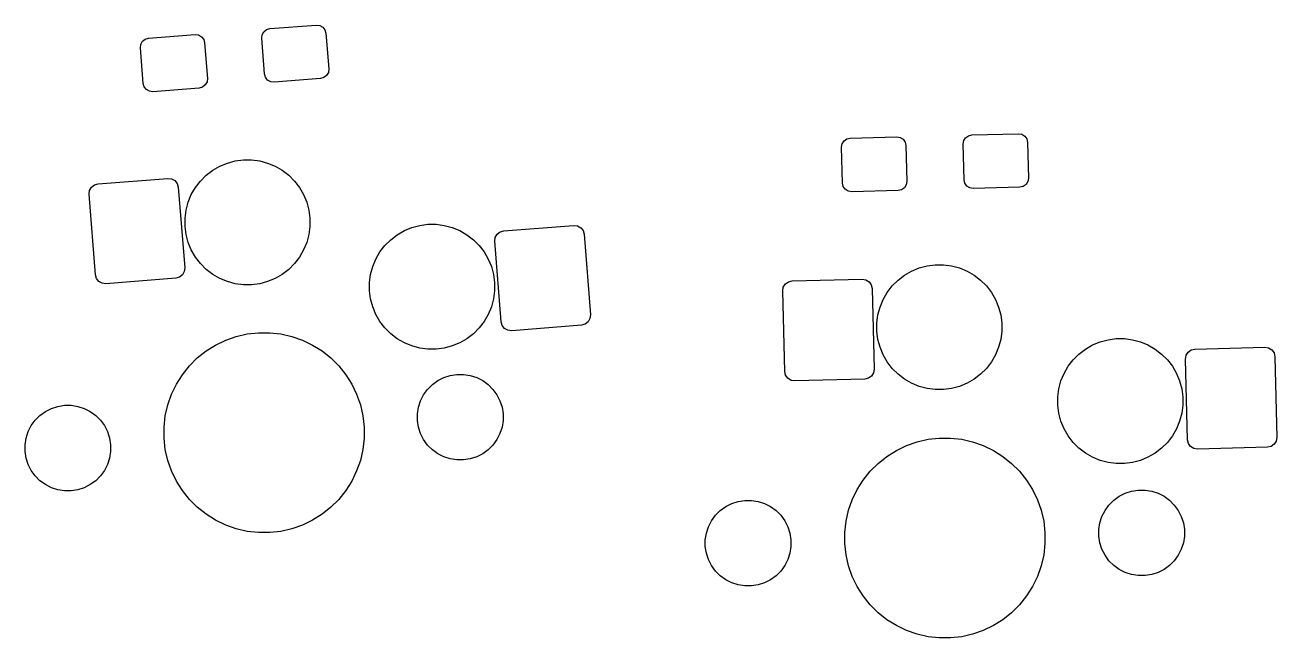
# Model space of a CAD drawing. Extents: x -173 to 103, y -39 to 59.
# Drawn here: x 10.39 to 45.37, y 13.15 to 30.3 of the extents above; entities that cross this region are included whole.
import ezdxf

# ---------------------------------------------------------------- set-up
doc = ezdxf.new("R2010")
doc.units = 0
doc.layers.add('BLACK', color=7, linetype='CONTINUOUS')

msp = doc.modelspace()

# ---------------------------------------------------------------- linework, layer by layer
at = {"layer": 'BLACK', "linetype": 'CONTINUOUS'}
for p, q in [((17.015885, 30.023274), (17.063547, 30.108382)), ((17.063547, 30.108382), (17.140151, 30.168771)), ((17.140151, 30.168771), (17.234034, 30.195249)), ((17.234034, 30.195249), (18.530027, 30.297245)), ((18.530027, 30.297245), (18.626896, 30.28578)), ((18.626896, 30.28578), (18.712004, 30.238118)), ((18.712004, 30.238118), (18.772393, 30.161514)), ((18.772393, 30.161514), (18.798871, 30.067631)), ((13.614902, 29.659644), (13.626367, 29.756514)), ((13.626367, 29.756514), (13.674029, 29.841622)), ((13.674029, 29.841622), (13.750633, 29.902011)), ((13.750633, 29.902011), (13.844516, 29.928489)), ((13.844516, 29.928489), (15.140509, 30.030485)), ((15.140509, 30.030485), (15.237378, 30.01902)), ((15.237378, 30.01902), (15.322486, 29.971358)), ((15.322486, 29.971358), (15.382875, 29.894754)), ((15.382875, 29.894754), (15.409353, 29.800871)), ((15.409353, 29.800871), (15.487812, 28.803954)), ((17.00442, 29.926404), (17.015885, 30.023274)), ((17.082879, 28.929487), (17.00442, 29.926404)), ((18.798871, 30.067631), (18.87733, 29.070714)), ((13.693361, 28.662727), (13.614902, 29.659644)), ((18.87733, 29.070714), (18.865865, 28.973844)), ((15.476347, 28.707084), (15.428685, 28.621976)), ((15.487812, 28.803954), (15.476347, 28.707084)), ((17.109357, 28.835604), (17.082879, 28.929487)), ((17.169746, 28.759), (17.109357, 28.835604)), ((17.254854, 28.711338), (17.169746, 28.759)), ((17.351723, 28.699873), (17.254854, 28.711338)), ((18.647716, 28.801869), (17.351723, 28.699873)), ((18.741599, 28.828347), (18.647716, 28.801869)), ((18.818203, 28.888736), (18.741599, 28.828347)), ((18.865865, 28.973844), (18.818203, 28.888736)), ((13.719839, 28.568844), (13.693361, 28.662727)), ((13.780228, 28.49224), (13.719839, 28.568844)), ((13.865336, 28.444578), (13.780228, 28.49224)), ((13.962205, 28.433113), (13.865336, 28.444578)), ((15.258198, 28.535109), (13.962205, 28.433113)), ((15.352081, 28.561587), (15.258198, 28.535109)), ((15.428685, 28.621976), (15.352081, 28.561587)), ((33.207802, 26.878489), (33.224321, 26.974626)), ((33.224321, 26.974626), (33.276372, 27.057123)), ((33.276372, 27.057123), (33.356032, 27.11342)), ((33.356032, 27.11342), (33.451172, 27.134948)), ((33.451172, 27.134948), (34.750727, 27.168978)), ((34.750727, 27.168978), (34.846863, 27.152459)), ((34.846863, 27.152459), (34.92936, 27.100408)), ((34.92936, 27.100408), (34.985657, 27.020748)), ((34.985657, 27.020748), (35.007185, 26.925608)), ((36.606636, 26.967491), (36.623155, 27.063628)), ((36.632813, 25.967834), (36.606636, 26.967491)), ((36.623155, 27.063628), (36.675206, 27.146125)), ((36.675206, 27.146125), (36.754866, 27.202422)), ((36.754866, 27.202422), (36.850006, 27.22395)), ((36.850006, 27.22395), (38.149561, 27.25798)), ((38.149561, 27.25798), (38.245697, 27.241461)), ((38.245697, 27.241461), (38.328194, 27.18941)), ((38.328194, 27.18941), (38.384491, 27.10975)), ((38.384491, 27.10975), (38.406019, 27.01461)), ((38.406019, 27.01461), (38.432196, 26.014953)), ((33.233979, 25.878832), (33.207802, 26.878489)), ((35.007185, 26.925608), (35.033362, 25.925951)), ((15.634779, 26.234431), (15.833022, 26.348886)), ((15.833022, 26.348886), (16.044508, 26.436487)), ((16.044508, 26.436487), (16.265619, 26.495733)), ((16.265619, 26.495733), (16.492572, 26.525612)), ((16.492572, 26.525612), (16.721482, 26.525612)), ((16.721482, 26.525612), (16.948435, 26.495733)), ((16.948435, 26.495733), (17.169546, 26.436487)), ((17.169546, 26.436487), (17.381032, 26.348886)), ((17.381032, 26.348886), (17.579275, 26.234431)), ((12.431497, 25.855066), (14.381987, 26.008574)), ((14.381987, 26.008574), (14.487279, 25.996111)), ((14.487279, 25.996111), (14.579787, 25.944304)), ((14.579787, 25.944304), (14.645428, 25.861039)), ((15.151955, 25.751607), (15.291307, 25.933214)), ((15.291307, 25.933214), (15.453172, 26.095079)), ((15.453172, 26.095079), (15.634779, 26.234431)), ((17.579275, 26.234431), (17.760882, 26.095079)), ((17.760882, 26.095079), (17.922747, 25.933214)), ((17.922747, 25.933214), (18.062099, 25.751607)), ((35.033362, 25.925951), (35.016843, 25.829814)), ((36.654341, 25.872694), (36.632813, 25.967834)), ((38.415677, 25.918816), (38.363626, 25.836319)), ((38.432196, 26.014953), (38.415677, 25.918816)), ((12.181915, 25.562845), (12.194377, 25.668137)), ((12.358961, 23.31328), (12.181915, 25.562845)), ((12.194377, 25.668137), (12.246185, 25.760645)), ((12.246185, 25.760645), (12.329449, 25.826287)), ((12.329449, 25.826287), (12.431497, 25.855066)), ((14.645428, 25.861039), (14.674207, 25.758992)), ((14.674207, 25.758992), (14.851253, 23.509427)), ((14.949899, 25.341878), (15.0375, 25.553364)), ((15.0375, 25.553364), (15.151955, 25.751607)), ((18.062099, 25.751607), (18.176554, 25.553364)), ((18.176554, 25.553364), (18.264155, 25.341878)), ((33.255507, 25.783692), (33.233979, 25.878832)), ((33.311804, 25.704032), (33.255507, 25.783692)), ((33.394301, 25.651981), (33.311804, 25.704032)), ((33.490437, 25.635462), (33.394301, 25.651981)), ((34.789992, 25.669492), (33.490437, 25.635462)), ((34.885132, 25.69102), (34.789992, 25.669492)), ((34.964792, 25.747317), (34.885132, 25.69102)), ((35.016843, 25.829814), (34.964792, 25.747317)), ((36.710638, 25.793034), (36.654341, 25.872694)), ((36.793135, 25.740983), (36.710638, 25.793034)), ((36.889271, 25.724464), (36.793135, 25.740983)), ((38.188826, 25.758494), (36.889271, 25.724464)), ((38.283966, 25.780022), (38.188826, 25.758494)), ((38.363626, 25.836319), (38.283966, 25.780022)), ((14.890653, 25.120767), (14.949899, 25.341878)), ((18.264155, 25.341878), (18.323401, 25.120767)), ((14.860774, 24.893814), (14.890653, 25.120767)), ((14.860774, 24.664904), (14.860774, 24.893814)), ((18.323401, 25.120767), (18.35328, 24.893814)), ((18.35328, 24.893814), (18.35328, 24.664904)), ((14.890653, 24.437951), (14.860774, 24.664904)), ((18.35328, 24.664904), (18.323401, 24.437951)), ((20.791976, 24.433509), (20.990219, 24.547964)), ((20.990219, 24.547964), (21.201705, 24.635565)), ((21.201705, 24.635565), (21.422816, 24.694811)), ((21.422816, 24.694811), (21.649769, 24.72469)), ((21.649769, 24.72469), (21.878679, 24.72469)), ((21.878679, 24.72469), (22.105632, 24.694811)), ((22.105632, 24.694811), (22.326743, 24.635565)), ((22.326743, 24.635565), (22.538229, 24.547964)), ((22.538229, 24.547964), (22.736472, 24.433509)), ((23.584269, 24.446169), (23.667533, 24.511811)), ((23.667533, 24.511811), (23.769581, 24.54059)), ((23.769581, 24.54059), (25.720071, 24.694098)), ((25.720071, 24.694098), (25.825363, 24.681635)), ((25.825363, 24.681635), (25.917871, 24.629828)), ((25.917871, 24.629828), (25.983512, 24.546563)), ((25.983512, 24.546563), (26.012291, 24.444516)), ((14.949899, 24.21684), (14.890653, 24.437951)), ((15.0375, 24.005354), (14.949899, 24.21684)), ((18.264155, 24.21684), (18.176554, 24.005354)), ((18.323401, 24.437951), (18.264155, 24.21684)), ((20.448504, 24.132292), (20.610369, 24.294157)), ((20.610369, 24.294157), (20.791976, 24.433509)), ((22.736472, 24.433509), (22.918079, 24.294157)), ((22.918079, 24.294157), (23.079944, 24.132292)), ((23.519999, 24.248369), (23.532461, 24.353661)), ((23.697045, 21.998804), (23.519999, 24.248369)), ((23.532461, 24.353661), (23.584269, 24.446169)), ((26.012291, 24.444516), (26.189337, 22.194951)), ((15.151955, 23.807111), (15.0375, 24.005354)), ((15.291307, 23.625504), (15.151955, 23.807111)), ((18.062099, 23.807111), (17.922747, 23.625504)), ((18.176554, 24.005354), (18.062099, 23.807111)), ((20.194697, 23.752442), (20.309152, 23.950685)), ((20.309152, 23.950685), (20.448504, 24.132292)), ((23.079944, 24.132292), (23.219296, 23.950685)), ((23.219296, 23.950685), (23.333751, 23.752442)), ((14.851253, 23.509427), (14.838791, 23.404135)), ((15.453172, 23.463639), (15.291307, 23.625504)), ((15.634779, 23.324287), (15.453172, 23.463639)), ((17.760882, 23.463639), (17.579275, 23.324287)), ((17.922747, 23.625504), (17.760882, 23.463639)), ((20.04785, 23.319845), (20.107096, 23.540956)), ((20.107096, 23.540956), (20.194697, 23.752442)), ((23.333751, 23.752442), (23.421352, 23.540956)), ((23.421352, 23.540956), (23.480598, 23.319845)), ((35.166389, 23.417823), (35.377875, 23.505424)), ((35.377875, 23.505424), (35.598986, 23.56467)), ((35.598986, 23.56467), (35.825939, 23.594549)), ((35.825939, 23.594549), (36.054849, 23.594549)), ((36.054849, 23.594549), (36.281802, 23.56467)), ((36.281802, 23.56467), (36.502913, 23.505424)), ((36.502913, 23.505424), (36.714399, 23.417823)), ((12.38774, 23.211233), (12.358961, 23.31328)), ((12.453381, 23.127968), (12.38774, 23.211233)), ((12.545889, 23.076161), (12.453381, 23.127968)), ((14.601671, 23.217206), (12.651181, 23.063698)), ((14.703719, 23.245985), (14.601671, 23.217206)), ((14.786983, 23.311627), (14.703719, 23.245985)), ((14.838791, 23.404135), (14.786983, 23.311627)), ((15.833022, 23.209832), (15.634779, 23.324287)), ((16.044508, 23.122231), (15.833022, 23.209832)), ((16.265619, 23.062985), (16.044508, 23.122231)), ((17.169546, 23.122231), (16.948435, 23.062985)), ((17.381032, 23.209832), (17.169546, 23.122231)), ((17.579275, 23.324287), (17.381032, 23.209832)), ((20.017971, 23.092892), (20.04785, 23.319845)), ((20.017971, 22.863982), (20.017971, 23.092892)), ((23.480598, 23.319845), (23.510477, 23.092892)), ((23.510477, 23.092892), (23.510477, 22.863982)), ((31.636884, 23.056467), (31.72347, 23.11766)), ((31.72347, 23.11766), (31.826884, 23.141059)), ((31.826884, 23.141059), (33.782734, 23.192276)), ((33.782734, 23.192276), (33.88723, 23.17432)), ((33.88723, 23.17432), (33.9769, 23.117742)), ((33.9769, 23.117742), (34.038093, 23.031156)), ((34.624674, 23.002151), (34.786539, 23.164016)), ((34.786539, 23.164016), (34.968146, 23.303368)), ((34.968146, 23.303368), (35.166389, 23.417823)), ((36.714399, 23.417823), (36.912642, 23.303368)), ((36.912642, 23.303368), (37.094249, 23.164016)), ((37.094249, 23.164016), (37.256114, 23.002151)), ((12.651181, 23.063698), (12.545889, 23.076161)), ((16.492572, 23.033106), (16.265619, 23.062985)), ((16.721482, 23.033106), (16.492572, 23.033106)), ((16.948435, 23.062985), (16.721482, 23.033106)), ((20.04785, 22.637029), (20.017971, 22.863982)), ((23.510477, 22.863982), (23.480598, 22.637029)), ((31.56235, 22.862301), (31.580306, 22.966797)), ((31.62142, 20.606553), (31.56235, 22.862301)), ((31.580306, 22.966797), (31.636884, 23.056467)), ((34.038093, 23.031156), (34.061492, 22.927743)), ((34.061492, 22.927743), (34.120562, 20.671995)), ((34.370867, 22.622301), (34.485322, 22.820544)), ((34.485322, 22.820544), (34.624674, 23.002151)), ((37.256114, 23.002151), (37.395466, 22.820544)), ((37.395466, 22.820544), (37.509921, 22.622301)), ((20.107096, 22.415918), (20.04785, 22.637029)), ((20.194697, 22.204432), (20.107096, 22.415918)), ((23.421352, 22.415918), (23.333751, 22.204432)), ((23.480598, 22.637029), (23.421352, 22.415918)), ((34.22402, 22.189704), (34.283266, 22.410815)), ((34.283266, 22.410815), (34.370867, 22.622301)), ((37.509921, 22.622301), (37.597522, 22.410815)), ((37.597522, 22.410815), (37.656768, 22.189704)), ((20.309152, 22.006189), (20.194697, 22.204432)), ((23.333751, 22.204432), (23.219296, 22.006189)), ((26.176875, 22.089659), (26.125067, 21.997151)), ((26.189337, 22.194951), (26.176875, 22.089659)), ((34.194141, 21.962751), (34.22402, 22.189704)), ((37.656768, 22.189704), (37.686647, 21.962751)), ((16.600919, 21.657986), (16.912939, 21.693142)), ((16.912939, 21.693142), (17.226933, 21.693142)), ((17.226933, 21.693142), (17.538953, 21.657986)), ((20.448504, 21.824582), (20.309152, 22.006189)), ((20.610369, 21.662717), (20.448504, 21.824582)), ((23.079944, 21.824582), (22.918079, 21.662717)), ((23.219296, 22.006189), (23.079944, 21.824582)), ((23.725824, 21.896757), (23.697045, 21.998804)), ((23.791465, 21.813492), (23.725824, 21.896757)), ((23.883973, 21.761685), (23.791465, 21.813492)), ((23.989265, 21.749222), (23.883973, 21.761685)), ((25.939755, 21.90273), (23.989265, 21.749222)), ((26.041803, 21.931509), (25.939755, 21.90273)), ((26.125067, 21.997151), (26.041803, 21.931509)), ((34.194141, 21.733841), (34.194141, 21.962751)), ((34.22402, 21.506888), (34.194141, 21.733841)), ((37.686647, 21.733841), (37.656768, 21.506888)), ((37.686647, 21.962751), (37.686647, 21.733841)), ((15.449656, 21.181117), (15.715523, 21.348173)), ((15.715523, 21.348173), (15.998422, 21.48441)), ((15.998422, 21.48441), (16.294797, 21.588116)), ((16.294797, 21.588116), (16.600919, 21.657986)), ((17.538953, 21.657986), (17.845075, 21.588116)), ((17.845075, 21.588116), (18.14145, 21.48441)), ((18.14145, 21.48441), (18.424349, 21.348173)), ((18.424349, 21.348173), (18.690216, 21.181117)), ((20.791976, 21.523365), (20.610369, 21.662717)), ((20.990219, 21.40891), (20.791976, 21.523365)), ((21.201705, 21.321309), (20.990219, 21.40891)), ((22.538229, 21.40891), (22.326743, 21.321309)), ((22.736472, 21.523365), (22.538229, 21.40891)), ((22.918079, 21.662717), (22.736472, 21.523365)), ((34.283266, 21.285777), (34.22402, 21.506888)), ((37.656768, 21.506888), (37.597522, 21.285777)), ((40.024022, 21.235007), (40.222265, 21.349462)), ((40.222265, 21.349462), (40.433751, 21.437063)), ((40.433751, 21.437063), (40.654862, 21.496309)), ((40.654862, 21.496309), (40.881815, 21.526188)), ((40.881815, 21.526188), (41.110725, 21.526188)), ((41.110725, 21.526188), (41.337678, 21.496309)), ((41.337678, 21.496309), (41.558789, 21.437063)), ((41.558789, 21.437063), (41.770275, 21.349462)), ((41.770275, 21.349462), (41.968518, 21.235007)), ((15.204166, 20.985345), (15.449656, 21.181117)), ((18.690216, 21.181117), (18.935706, 20.985345)), ((21.422816, 21.262063), (21.201705, 21.321309)), ((21.649769, 21.232184), (21.422816, 21.262063)), ((21.878679, 21.232184), (21.649769, 21.232184)), ((22.105632, 21.262063), (21.878679, 21.232184)), ((22.326743, 21.321309), (22.105632, 21.262063)), ((34.370867, 21.074291), (34.283266, 21.285777)), ((34.485322, 20.876048), (34.370867, 21.074291)), ((37.509921, 21.074291), (37.395466, 20.876048)), ((37.597522, 21.285777), (37.509921, 21.074291)), ((39.68055, 20.93379), (39.842415, 21.095655)), ((39.842415, 21.095655), (40.024022, 21.235007)), ((41.968518, 21.235007), (42.150125, 21.095655)), ((42.150125, 21.095655), (42.31199, 20.93379)), ((42.816102, 20.956236), (42.834058, 21.060732)), ((42.834058, 21.060732), (42.890636, 21.150402)), ((42.890636, 21.150402), (42.977222, 21.211595)), ((42.977222, 21.211595), (43.080636, 21.234994)), ((43.080636, 21.234994), (45.036486, 21.286211)), ((45.036486, 21.286211), (45.140982, 21.268255)), ((45.140982, 21.268255), (45.230652, 21.211677)), ((45.230652, 21.211677), (45.291845, 21.125091)), ((45.291845, 21.125091), (45.315244, 21.021678)), ((45.315244, 21.021678), (45.374314, 18.76593)), ((14.786366, 20.517827), (14.982138, 20.763317)), ((14.982138, 20.763317), (15.204166, 20.985345)), ((18.935706, 20.985345), (19.157734, 20.763317)), ((19.157734, 20.763317), (19.353506, 20.517827)), ((34.120562, 20.671995), (34.102606, 20.567499)), ((34.624674, 20.694441), (34.485322, 20.876048)), ((34.786539, 20.532576), (34.624674, 20.694441)), ((37.256114, 20.694441), (37.094249, 20.532576)), ((37.395466, 20.876048), (37.256114, 20.694441)), ((39.426743, 20.55394), (39.541198, 20.752183)), ((39.541198, 20.752183), (39.68055, 20.93379)), ((42.31199, 20.93379), (42.451342, 20.752183)), ((42.451342, 20.752183), (42.565797, 20.55394)), ((42.875172, 18.700488), (42.816102, 20.956236)), ((14.61931, 20.25196), (14.786366, 20.517827)), ((19.353506, 20.517827), (19.520562, 20.25196)), ((21.773643, 20.241559), (21.925983, 20.35224)), ((21.925983, 20.35224), (22.093761, 20.437727)), ((22.093761, 20.437727), (22.272847, 20.495916)), ((22.272847, 20.495916), (22.45883, 20.525373)), ((22.45883, 20.525373), (22.647132, 20.525373)), ((22.647132, 20.525373), (22.833115, 20.495916)), ((22.833115, 20.495916), (23.012201, 20.437727)), ((23.012201, 20.437727), (23.179979, 20.35224)), ((23.179979, 20.35224), (23.332319, 20.241559)), ((31.644819, 20.50314), (31.62142, 20.606553)), ((31.706012, 20.416554), (31.644819, 20.50314)), ((31.795682, 20.359976), (31.706012, 20.416554)), ((31.900178, 20.34202), (31.795682, 20.359976)), ((33.856028, 20.393237), (31.900178, 20.34202)), ((33.959442, 20.416636), (33.856028, 20.393237)), ((34.046028, 20.477829), (33.959442, 20.416636)), ((34.102606, 20.567499), (34.046028, 20.477829)), ((34.968146, 20.393224), (34.786539, 20.532576)), ((35.166389, 20.278769), (34.968146, 20.393224)), ((36.912642, 20.393224), (36.714399, 20.278769)), ((37.094249, 20.532576), (36.912642, 20.393224)), ((39.279896, 20.121343), (39.339142, 20.342454)), ((39.339142, 20.342454), (39.426743, 20.55394)), ((42.565797, 20.55394), (42.653398, 20.342454)), ((42.653398, 20.342454), (42.712644, 20.121343)), ((14.379367, 19.672686), (14.483073, 19.969061)), ((14.483073, 19.969061), (14.61931, 20.25196)), ((19.520562, 20.25196), (19.656799, 19.969061)), ((19.656799, 19.969061), (19.760505, 19.672686)), ((21.444326, 19.788292), (21.529813, 19.95607)), ((21.529813, 19.95607), (21.640494, 20.10841)), ((21.640494, 20.10841), (21.773643, 20.241559)), ((23.332319, 20.241559), (23.465468, 20.10841)), ((23.465468, 20.10841), (23.576149, 19.95607)), ((23.576149, 19.95607), (23.661636, 19.788292)), ((35.377875, 20.191168), (35.166389, 20.278769)), ((35.598986, 20.131922), (35.377875, 20.191168)), ((35.825939, 20.102043), (35.598986, 20.131922)), ((36.054849, 20.102043), (35.825939, 20.102043)), ((36.281802, 20.131922), (36.054849, 20.102043)), ((36.502913, 20.191168), (36.281802, 20.131922)), ((36.714399, 20.278769), (36.502913, 20.191168)), ((39.250017, 19.89439), (39.279896, 20.121343)), ((42.712644, 20.121343), (42.742523, 19.89439)), ((11.127671, 19.574677), (11.306757, 19.632866)), ((11.306757, 19.632866), (11.49274, 19.662323)), ((11.49274, 19.662323), (11.681042, 19.662323)), ((11.681042, 19.662323), (11.867025, 19.632866)), ((11.867025, 19.632866), (12.046111, 19.574677)), ((14.309497, 19.366564), (14.379367, 19.672686)), ((19.760505, 19.672686), (19.830375, 19.366564)), ((21.35668, 19.423223), (21.386137, 19.609206)), ((21.386137, 19.609206), (21.444326, 19.788292)), ((23.661636, 19.788292), (23.719825, 19.609206)), ((23.719825, 19.609206), (23.749282, 19.423223)), ((39.250017, 19.66548), (39.250017, 19.89439)), ((39.279896, 19.438527), (39.250017, 19.66548)), ((42.742523, 19.66548), (42.712644, 19.438527)), ((42.742523, 19.89439), (42.742523, 19.66548)), ((10.563723, 19.09302), (10.674404, 19.24536)), ((10.674404, 19.24536), (10.807553, 19.378509)), ((10.807553, 19.378509), (10.959893, 19.48919)), ((10.959893, 19.48919), (11.127671, 19.574677)), ((12.046111, 19.574677), (12.213889, 19.48919)), ((12.213889, 19.48919), (12.366229, 19.378509)), ((12.366229, 19.378509), (12.499378, 19.24536)), ((12.499378, 19.24536), (12.610059, 19.09302)), ((14.274341, 19.054544), (14.309497, 19.366564)), ((19.830375, 19.366564), (19.865531, 19.054544)), ((21.35668, 19.234921), (21.35668, 19.423223)), ((23.749282, 19.423223), (23.749282, 19.234921)), ((39.339142, 19.217416), (39.279896, 19.438527)), ((42.712644, 19.438527), (42.653398, 19.217416)), ((10.420047, 18.746156), (10.478236, 18.925242)), ((10.478236, 18.925242), (10.563723, 19.09302)), ((12.610059, 19.09302), (12.695546, 18.925242)), ((12.695546, 18.925242), (12.753735, 18.746156)), ((14.274341, 18.74055), (14.274341, 19.054544)), ((19.865531, 19.054544), (19.865531, 18.74055)), ((21.386137, 19.048938), (21.35668, 19.234921)), ((21.444326, 18.869852), (21.386137, 19.048938)), ((23.719825, 19.048938), (23.661636, 18.869852)), ((23.749282, 19.234921), (23.719825, 19.048938)), ((39.426743, 19.00593), (39.339142, 19.217416)), ((39.541198, 18.807687), (39.426743, 19.00593)), ((42.565797, 19.00593), (42.451342, 18.807687)), ((42.653398, 19.217416), (42.565797, 19.00593)), ((10.39059, 18.560173), (10.420047, 18.746156)), ((10.39059, 18.371871), (10.39059, 18.560173)), ((12.753735, 18.746156), (12.783192, 18.560173)), ((12.783192, 18.560173), (12.783192, 18.371871)), ((14.309497, 18.42853), (14.274341, 18.74055)), ((19.865531, 18.74055), (19.830375, 18.42853)), ((21.529813, 18.702074), (21.444326, 18.869852)), ((21.640494, 18.549734), (21.529813, 18.702074)), ((21.773643, 18.416585), (21.640494, 18.549734)), ((23.465468, 18.549734), (23.332319, 18.416585)), ((23.576149, 18.702074), (23.465468, 18.549734)), ((23.661636, 18.869852), (23.576149, 18.702074)), ((35.023324, 18.537181), (35.319699, 18.640887)), ((35.319699, 18.640887), (35.625821, 18.710757)), ((35.625821, 18.710757), (35.937841, 18.745913)), ((35.937841, 18.745913), (36.251835, 18.745913)), ((36.251835, 18.745913), (36.563855, 18.710757)), ((36.563855, 18.710757), (36.869977, 18.640887)), ((36.869977, 18.640887), (37.166352, 18.537181)), ((39.68055, 18.62608), (39.541198, 18.807687)), ((39.842415, 18.464215), (39.68055, 18.62608)), ((42.31199, 18.62608), (42.150125, 18.464215)), ((42.451342, 18.807687), (42.31199, 18.62608)), ((42.898571, 18.597075), (42.875172, 18.700488)), ((42.959764, 18.510489), (42.898571, 18.597075)), ((45.29978, 18.571764), (45.213194, 18.510571)), ((45.356358, 18.661434), (45.29978, 18.571764)), ((45.374314, 18.76593), (45.356358, 18.661434)), ((10.420047, 18.185888), (10.39059, 18.371871)), ((12.783192, 18.371871), (12.753735, 18.185888)), ((14.379367, 18.122408), (14.309497, 18.42853)), ((19.830375, 18.42853), (19.760505, 18.122408)), ((21.925983, 18.305904), (21.773643, 18.416585)), ((22.093761, 18.220417), (21.925983, 18.305904)), ((22.272847, 18.162228), (22.093761, 18.220417)), ((23.012201, 18.220417), (22.833115, 18.162228)), ((23.179979, 18.305904), (23.012201, 18.220417)), ((23.332319, 18.416585), (23.179979, 18.305904)), ((34.229068, 18.038116), (34.474558, 18.233888)), ((34.474558, 18.233888), (34.740425, 18.400944)), ((34.740425, 18.400944), (35.023324, 18.537181)), ((37.166352, 18.537181), (37.449251, 18.400944)), ((37.449251, 18.400944), (37.715118, 18.233888)), ((37.715118, 18.233888), (37.960608, 18.038116)), ((40.024022, 18.324863), (39.842415, 18.464215)), ((40.222265, 18.210408), (40.024022, 18.324863)), ((40.433751, 18.122807), (40.222265, 18.210408)), ((41.770275, 18.210408), (41.558789, 18.122807)), ((41.968518, 18.324863), (41.770275, 18.210408)), ((42.150125, 18.464215), (41.968518, 18.324863)), ((43.049434, 18.453911), (42.959764, 18.510489)), ((43.15393, 18.435955), (43.049434, 18.453911)), ((45.10978, 18.487172), (43.15393, 18.435955)), ((45.213194, 18.510571), (45.10978, 18.487172)), ((10.478236, 18.006802), (10.420047, 18.185888)), ((10.563723, 17.839024), (10.478236, 18.006802)), ((12.695546, 18.006802), (12.610059, 17.839024)), ((12.753735, 18.185888), (12.695546, 18.006802)), ((14.483073, 17.826033), (14.379367, 18.122408)), ((19.760505, 18.122408), (19.656799, 17.826033)), ((22.45883, 18.132771), (22.272847, 18.162228)), ((22.647132, 18.132771), (22.45883, 18.132771)), ((22.833115, 18.162228), (22.647132, 18.132771)), ((34.00704, 17.816088), (34.229068, 18.038116)), ((37.960608, 18.038116), (38.182636, 17.816088)), ((40.654862, 18.063561), (40.433751, 18.122807)), ((40.881815, 18.033682), (40.654862, 18.063561)), ((41.110725, 18.033682), (40.881815, 18.033682)), ((41.337678, 18.063561), (41.110725, 18.033682)), ((41.558789, 18.122807), (41.337678, 18.063561)), ((10.674404, 17.686684), (10.563723, 17.839024)), ((10.807553, 17.553535), (10.674404, 17.686684)), ((10.959893, 17.442854), (10.807553, 17.553535)), ((12.366229, 17.553535), (12.213889, 17.442854)), ((12.499378, 17.686684), (12.366229, 17.553535)), ((12.610059, 17.839024), (12.499378, 17.686684)), ((14.61931, 17.543134), (14.483073, 17.826033)), ((14.786366, 17.277267), (14.61931, 17.543134)), ((19.520562, 17.543134), (19.353506, 17.277267)), ((19.656799, 17.826033), (19.520562, 17.543134)), ((33.644212, 17.304731), (33.811268, 17.570598)), ((33.811268, 17.570598), (34.00704, 17.816088)), ((38.182636, 17.816088), (38.378408, 17.570598)), ((38.378408, 17.570598), (38.545464, 17.304731)), ((11.127671, 17.357367), (10.959893, 17.442854)), ((11.306757, 17.299178), (11.127671, 17.357367)), ((11.49274, 17.269721), (11.306757, 17.299178)), ((11.681042, 17.269721), (11.49274, 17.269721)), ((11.867025, 17.299178), (11.681042, 17.269721)), ((12.046111, 17.357367), (11.867025, 17.299178)), ((12.213889, 17.442854), (12.046111, 17.357367)), ((14.982138, 17.031777), (14.786366, 17.277267)), ((19.353506, 17.277267), (19.157734, 17.031777)), ((33.507975, 17.021832), (33.644212, 17.304731)), ((38.545464, 17.304731), (38.681701, 17.021832)), ((40.965955, 17.117459), (41.133733, 17.202946)), ((41.133733, 17.202946), (41.312819, 17.261135)), ((41.312819, 17.261135), (41.498802, 17.290592)), ((41.498802, 17.290592), (41.687104, 17.290592)), ((41.687104, 17.290592), (41.873087, 17.261135)), ((41.873087, 17.261135), (42.052173, 17.202946)), ((42.052173, 17.202946), (42.219951, 17.117459)), ((15.204166, 16.809749), (14.982138, 17.031777)), ((15.449656, 16.613977), (15.204166, 16.809749)), ((18.935706, 16.809749), (18.690216, 16.613977)), ((19.157734, 17.031777), (18.935706, 16.809749)), ((29.817385, 16.718832), (29.969725, 16.829513)), ((29.969725, 16.829513), (30.137503, 16.915)), ((30.137503, 16.915), (30.316589, 16.973189)), ((30.316589, 16.973189), (30.502572, 17.002646)), ((30.502572, 17.002646), (30.690874, 17.002646)), ((30.690874, 17.002646), (30.876857, 16.973189)), ((30.876857, 16.973189), (31.055943, 16.915)), ((31.055943, 16.915), (31.223721, 16.829513)), ((31.223721, 16.829513), (31.376061, 16.718832)), ((33.404269, 16.725457), (33.507975, 17.021832)), ((38.681701, 17.021832), (38.785407, 16.725457)), ((40.569785, 16.721289), (40.680466, 16.873629)), ((40.680466, 16.873629), (40.813615, 17.006778)), ((40.813615, 17.006778), (40.965955, 17.117459)), ((42.219951, 17.117459), (42.372291, 17.006778)), ((42.372291, 17.006778), (42.50544, 16.873629)), ((42.50544, 16.873629), (42.616121, 16.721289)), ((15.715523, 16.446921), (15.449656, 16.613977)), ((15.998422, 16.310684), (15.715523, 16.446921)), ((18.424349, 16.446921), (18.14145, 16.310684)), ((18.690216, 16.613977), (18.424349, 16.446921)), ((29.573555, 16.433343), (29.684236, 16.585683)), ((29.684236, 16.585683), (29.817385, 16.718832)), ((31.376061, 16.718832), (31.50921, 16.585683)), ((31.50921, 16.585683), (31.619891, 16.433343)), ((33.334399, 16.419335), (33.404269, 16.725457)), ((38.785407, 16.725457), (38.855277, 16.419335)), ((40.426109, 16.374425), (40.484298, 16.553511)), ((40.484298, 16.553511), (40.569785, 16.721289)), ((42.616121, 16.721289), (42.701608, 16.553511)), ((42.701608, 16.553511), (42.759797, 16.374425)), ((16.294797, 16.206978), (15.998422, 16.310684)), ((16.600919, 16.137108), (16.294797, 16.206978)), ((16.912939, 16.101952), (16.600919, 16.137108)), ((17.226933, 16.101952), (16.912939, 16.101952)), ((17.538953, 16.137108), (17.226933, 16.101952)), ((17.845075, 16.206978), (17.538953, 16.137108)), ((18.14145, 16.310684), (17.845075, 16.206978)), ((29.429879, 16.086479), (29.488068, 16.265565)), ((29.488068, 16.265565), (29.573555, 16.433343)), ((31.619891, 16.433343), (31.705378, 16.265565)), ((31.705378, 16.265565), (31.763567, 16.086479)), ((33.299243, 16.107315), (33.334399, 16.419335)), ((33.299243, 15.793321), (33.299243, 16.107315)), ((38.855277, 16.419335), (38.890433, 16.107315)), ((38.890433, 16.107315), (38.890433, 15.793321)), ((40.396652, 16.188442), (40.426109, 16.374425)), ((40.396652, 16.00014), (40.396652, 16.188442)), ((42.759797, 16.374425), (42.789254, 16.188442)), ((42.789254, 16.188442), (42.789254, 16.00014)), ((29.400422, 15.900496), (29.429879, 16.086479)), ((29.400422, 15.712194), (29.400422, 15.900496)), ((31.763567, 16.086479), (31.793024, 15.900496)), ((31.793024, 15.900496), (31.793024, 15.712194)), ((33.334399, 15.481301), (33.299243, 15.793321)), ((38.890433, 15.793321), (38.855277, 15.481301)), ((40.426109, 15.814157), (40.396652, 16.00014)), ((40.484298, 15.635071), (40.426109, 15.814157)), ((42.759797, 15.814157), (42.701608, 15.635071)), ((42.789254, 16.00014), (42.759797, 15.814157)), ((29.429879, 15.526211), (29.400422, 15.712194)), ((29.488068, 15.347125), (29.429879, 15.526211)), ((31.763567, 15.526211), (31.705378, 15.347125)), ((31.793024, 15.712194), (31.763567, 15.526211)), ((33.404269, 15.175179), (33.334399, 15.481301)), ((38.855277, 15.481301), (38.785407, 15.175179)), ((40.569785, 15.467293), (40.484298, 15.635071)), ((40.680466, 15.314953), (40.569785, 15.467293)), ((42.616121, 15.467293), (42.50544, 15.314953)), ((42.701608, 15.635071), (42.616121, 15.467293)), ((29.573555, 15.179347), (29.488068, 15.347125)), ((29.684236, 15.027007), (29.573555, 15.179347)), ((31.619891, 15.179347), (31.50921, 15.027007)), ((31.705378, 15.347125), (31.619891, 15.179347)), ((33.507975, 14.878804), (33.404269, 15.175179)), ((38.785407, 15.175179), (38.681701, 14.878804)), ((40.813615, 15.181804), (40.680466, 15.314953)), ((40.965955, 15.071123), (40.813615, 15.181804)), ((41.133733, 14.985636), (40.965955, 15.071123)), ((42.219951, 15.071123), (42.052173, 14.985636)), ((42.372291, 15.181804), (42.219951, 15.071123)), ((42.50544, 15.314953), (42.372291, 15.181804)), ((29.817385, 14.893858), (29.684236, 15.027007)), ((29.969725, 14.783177), (29.817385, 14.893858)), ((30.137503, 14.69769), (29.969725, 14.783177)), ((30.316589, 14.639501), (30.137503, 14.69769)), ((31.055943, 14.69769), (30.876857, 14.639501)), ((31.223721, 14.783177), (31.055943, 14.69769)), ((31.376061, 14.893858), (31.223721, 14.783177)), ((31.50921, 15.027007), (31.376061, 14.893858)), ((33.644212, 14.595905), (33.507975, 14.878804)), ((38.681701, 14.878804), (38.545464, 14.595905)), ((41.312819, 14.927447), (41.133733, 14.985636)), ((41.498802, 14.89799), (41.312819, 14.927447)), ((41.687104, 14.89799), (41.498802, 14.89799)), ((41.873087, 14.927447), (41.687104, 14.89799)), ((42.052173, 14.985636), (41.873087, 14.927447)), ((30.502572, 14.610044), (30.316589, 14.639501)), ((30.690874, 14.610044), (30.502572, 14.610044)), ((30.876857, 14.639501), (30.690874, 14.610044)), ((33.811268, 14.330038), (33.644212, 14.595905)), ((38.545464, 14.595905), (38.378408, 14.330038)), ((34.00704, 14.084548), (33.811268, 14.330038)), ((34.229068, 13.86252), (34.00704, 14.084548)), ((38.182636, 14.084548), (37.960608, 13.86252)), ((38.378408, 14.330038), (38.182636, 14.084548)), ((34.474558, 13.666748), (34.229068, 13.86252)), ((34.740425, 13.499692), (34.474558, 13.666748)), ((37.715118, 13.666748), (37.449251, 13.499692)), ((37.960608, 13.86252), (37.715118, 13.666748)), ((35.023324, 13.363455), (34.740425, 13.499692)), ((35.319699, 13.259749), (35.023324, 13.363455)), ((37.166352, 13.363455), (36.869977, 13.259749)), ((37.449251, 13.499692), (37.166352, 13.363455)), ((35.625821, 13.189879), (35.319699, 13.259749)), ((35.937841, 13.154723), (35.625821, 13.189879)), ((36.251835, 13.154723), (35.937841, 13.154723)), ((36.563855, 13.189879), (36.251835, 13.154723)), ((36.869977, 13.259749), (36.563855, 13.189879))]:
    msp.add_line(p, q, dxfattribs=at)

doc.saveas('drawing.dxf')
